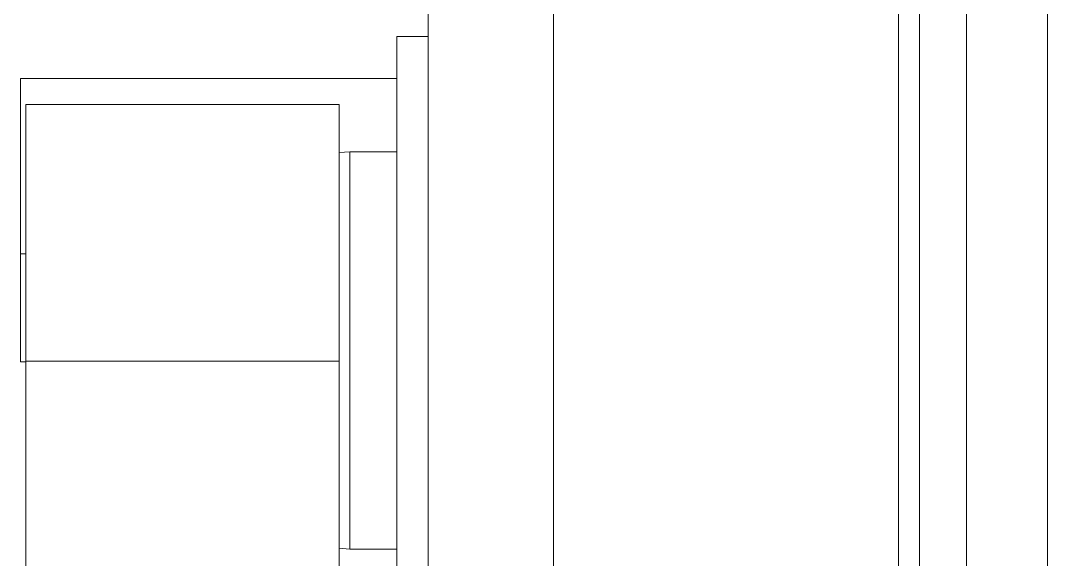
# Model space of a CAD drawing. Header units: millimetres. Extents: x -5 to 111, y -3 to 86.
# Drawn here: x 15.764 to 15.8623, y 48.046 to 48.0975 of the extents above; entities that cross this region are included whole.
import ezdxf

# ---------------------------------------------------------------- set-up
doc = ezdxf.new("R2010")
doc.units = ezdxf.units.MM
doc.layers.add('A1I6----E-', color=3, linetype='Continuous', lineweight=25)

# ---------------------------------------------------------------- blocks, each defined once
blk = doc.blocks.new('Gruppe-412')
at = {"layer": 'A1I6----E-', "linetype": 'Continuous', "lineweight": 9}
for p, q in [((-34.952446, 5.301397), (-34.952446, 5.591397)), ((-34.950446, 5.301397), (-34.950446, 5.591397))]:
    blk.add_line(p, q, dxfattribs=at)
blk.add_lwpolyline([(-34.945946, 6.553897), (-34.945946, 4.268897), (-34.938196, 4.268897), (-34.938196, 6.553897)], close=True, dxfattribs=at)
blk = doc.blocks.new('Gruppe-415')
at = {"layer": 'A1I6----E-'}
blk.add_blockref('Gruppe-412', (0, 0), dxfattribs=at)
blk = doc.blocks.new('Gruppe-418')
at = {"layer": 'A1I6----E-', "linetype": 'Continuous', "lineweight": 9}
for p, q in [((-34.997446, 5.326397), (-34.997446, 5.566397)), ((-34.985446, 5.326397), (-34.985446, 5.566397)), ((-34.985446, 5.566397), (-34.985446, 5.326397)), ((-35.000446, 5.552397), (-35.000446, 5.481653)), ((-35.000446, 5.552397), (-34.997446, 5.552397)), ((-35.000446, 5.548397), (-35.036446, 5.548397)), ((-35.036446, 5.548397), (-35.036446, 5.531616)), ((-35.005946, 5.545902), (-35.035946, 5.545902)), ((-35.035946, 5.521362), (-35.035946, 5.545902)), ((-35.005946, 5.521362), (-35.005946, 5.545902)), ((-35.004946, 5.541397), (-35.005946, 5.54131)), ((-35.000446, 5.541397), (-35.004946, 5.541397)), ((-35.004946, 5.541397), (-35.004946, 5.522397)), ((-35.036446, 5.531616), (-35.035946, 5.531616)), ((-35.036446, 5.531616), (-35.036446, 5.521315)), ((-35.004946, 5.522397), (-35.004946, 5.503397)), ((-35.035946, 5.521315), (-35.036446, 5.521315)), ((-35.005946, 5.521362), (-35.035946, 5.521362)), ((-35.035946, 5.511791), (-35.035946, 5.521362)), ((-35.005946, 5.511791), (-35.005946, 5.521362)), ((-35.035946, 5.492004), (-35.035946, 5.511791)), ((-35.005946, 5.492004), (-35.005946, 5.511791)), ((-35.005946, 5.503485), (-35.004946, 5.503397)), ((-35.004946, 5.503397), (-35.000446, 5.503397))]:
    blk.add_line(p, q, dxfattribs=at)

msp = doc.modelspace()

# ---------------------------------------------------------------- block references
at = {"layer": 'A1I6----E-'}
for name in ['Gruppe-415', 'Gruppe-418']:
    msp.add_blockref(name, (50.800446, 42.543603), dxfattribs=at)

doc.saveas('drawing.dxf')
